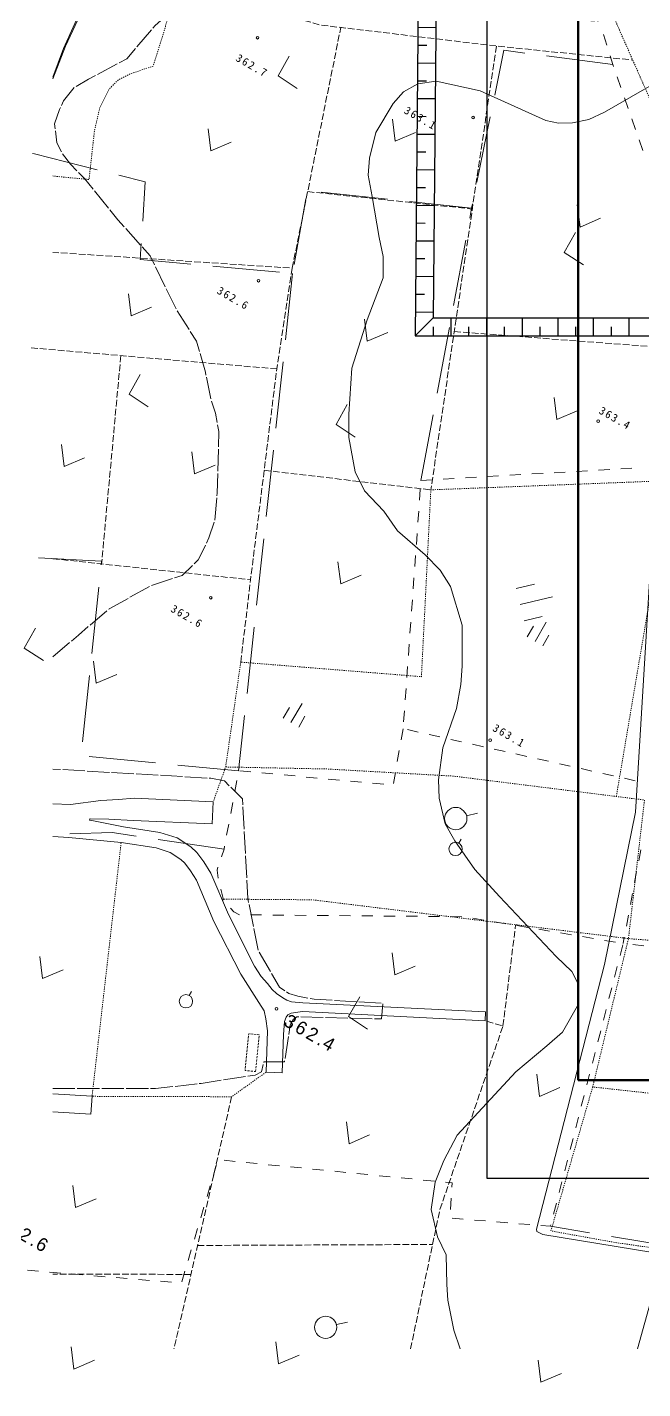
# Model space of a CAD drawing. Header units: millimetres. Extents: x -2078669 to -1085629, y -5987148 to 310365.
# Drawn here: x -1839782 to -1770634, y -5987148 to -5834061 of the extents above; entities that cross this region are included whole.
import ezdxf

# ---------------------------------------------------------------- set-up
doc = ezdxf.new("R2010")
doc.units = ezdxf.units.MM
doc.header["$LTSCALE"] = 500
for name, pattern in [('53003', [0.75, 0.5, -0.25]), ('56301', [0.5, 0.25, -0.25]), ('56302', [2, 1.5, -0.5]), ('57103', [5.5, 5, -0.5])]:
    doc.linetypes.add(name, pattern=pattern)
doc.layers.get('Defpoints').update_dxf_attribs({"color": 153})
for name, color, linetype, lineweight in [('D-BGD', 7, 'Continuous', 13), ('D-BYP-STRA', 1, 'Continuous', 25), ('D-TTL', 2, 'Continuous', 140), ('●予備設計_LP横断', 7, 'Continuous', 13)]:
    doc.layers.add(name, color=color, linetype=linetype, lineweight=lineweight)
doc.styles.add('MS ゴシック', font='MS Gothic.ttf')
doc.styles.add('Style-WORKING', font='WORKING.shx')

# ---------------------------------------------------------------- blocks, each defined once
blk = doc.blocks.new('M6319')
at = {"layer": '●予備設計_LP横断', "linetype": 'Continuous', "lineweight": 9}
blk.add_line((0, 0.5), (0, 1), dxfattribs=at)
blk.add_circle((0, -0.25), 0.75, dxfattribs=at)
blk = doc.blocks.new('M6313')
at = {"layer": 'D-BGD', "flags": 128}
blk.add_lwpolyline([(-1.5, 1), (0, -1), (1.5, 1)], dxfattribs=at)
blk = doc.blocks.new('M6334')
at = {"layer": '●予備設計_LP横断', "linetype": 'Continuous', "lineweight": 9}
for p, q in [((-1, -1.25), (-1, 0.15)), ((0, -1.25), (0, 1.25)), ((1, -1.25), (1, 0.15))]:
    blk.add_line(p, q, dxfattribs=at)
blk = doc.blocks.new('M7312')
at = {"layer": '●予備設計_LP横断', "linetype": 'Continuous', "lineweight": 20}
blk.add_circle((0, 0), 0.15, dxfattribs=at)

msp = doc.modelspace()

# ---------------------------------------------------------------- linework, layer by layer
at = {"layer": 'D-BGD', "linetype": '56302'}
for p, q in [((-1810013.4, -5861149), (-1804556, -5834086.8)), ((-1808278.4, -5852546.3), (-1789781.7, -5854502.3)), ((-1791815, -5868277.4), (-1766291.6, -5870227.4)), ((-1839350.5, -5870115.7), (-1811749.9, -5872483.4)), ((-1829265, -5870980.9), (-1831430.7, -5894403.4)), ((-1815796.8, -5905445.4), (-1814694.7, -5896193.9)), ((-1820639.9, -5971033.6), (-1794243.7, -5970923.5)), ((-1821382, -5974283), (-1836918.7, -5974274.6))]:
    msp.add_line(p, q, dxfattribs=at)
at = {"layer": 'D-BGD', "linetype": 'Continuous'}
for p, q in [((-1774686.6, -5836087.3, 364198), (-1775059, -5834895.2, 364164)), ((-1774006.4, -5838265, 364260), (-1781432.7, -5837284.7, 363890)), ((-1773110.8, -5840830.6, 364281), (-1773522.9, -5839651.3, 364271)), ((-1772286.6, -5843191.4, 364300), (-1772698.3, -5842011.2, 364290)), ((-1787771.5, -5844130.4, 363599), (-1789266.1, -5851480.3, 363550)), ((-1771462.5, -5845552.1, 364319), (-1771875, -5844371.5, 364309)), ((-1770639.2, -5847912.4, 364338), (-1771050.8, -5846732.2, 364328)), ((-1808478.4, -5853373.7, 363606), (-1809795.7, -5860756.3, 363495)), ((-1799316.6, -5853397.7, 363576), (-1806773.6, -5852599.2, 363613)), ((-1790070, -5855531.6, 363533), (-1789862, -5854411.2, 363530)), ((-1791898.8, -5865363, 363562), (-1790527.7, -5857989.4, 363541)), ((-1811461.1, -5861608.7, 363487), (-1818929.8, -5860927, 363522)), ((-1809971.9, -5861745, 363480), (-1810780.1, -5869201.1, 363441)), ((-1793727.5, -5875194.5, 363591), (-1792356.5, -5867820.9, 363569)), ((-1811049.5, -5871686.4, 363428), (-1811858.2, -5879143.3, 363390)), ((-1795556.3, -5885025.9, 363620), (-1794185.3, -5877652.3, 363598)), ((-1812127.7, -5881628.7, 363377), (-1812935.9, -5889084.7, 363338)), ((-1790565.5, -5884733.1, 363707), (-1789317.6, -5884659.2, 363728)), ((-1788070.3, -5884586.1, 363750), (-1786822.9, -5884513, 363772)), ((-1785575.1, -5884439, 363794), (-1784327.7, -5884365.9, 363815)), ((-1783079.5, -5884293.3, 363837), (-1781831.6, -5884219.3, 363859)), ((-1780584.3, -5884146.2, 363880), (-1779336.9, -5884073.1, 363902)), ((-1778089, -5883999.1, 363924), (-1776841.7, -5883926, 363945)), ((-1775593.4, -5883853.4, 363967), (-1774346.1, -5883780.3, 363989)), ((-1773098.2, -5883706.4, 364011), (-1771850.9, -5883633.3, 364032)), ((-1795713.6, -5887232, 363629), (-1795624.6, -5885985.5, 363624)), ((-1795556.3, -5885025.9, 363620), (-1794308.9, -5884952.8, 363642)), ((-1793061.1, -5884878.8, 363663), (-1791813.7, -5884805.7, 363685)), ((-1795892.1, -5889725.8, 363640), (-1795803.1, -5888479.3, 363635)), ((-1813205.3, -5891570.1, 363325), (-1814013.5, -5899026.1, 363287)), ((-1796070.6, -5892219.5, 363651), (-1795981.1, -5890972.2, 363646)), ((-1796247.8, -5894712.9, 363662), (-1796158.8, -5893466.5, 363656)), ((-1796426.3, -5897206.7, 363672), (-1796337.3, -5895960.2, 363667)), ((-1784848.5, -5897159.2), (-1782808.3, -5896664)), ((-1831740.2, -5897008.7, 363088), (-1832527.5, -5904466.4, 363159)), ((-1784406.5, -5898980.7), (-1780762.3, -5898095)), ((-1796604.8, -5899700.5, 363683), (-1796515.3, -5898453.1, 363678)), ((-1814283, -5901511.5, 363274), (-1815092.1, -5908967, 363235)), ((-1796782.8, -5902193.4, 363694), (-1796693.8, -5900946.9, 363688)), ((-1783964.1, -5900803.7), (-1781923.5, -5900307.7)), ((-1796960.5, -5904687.6, 363705), (-1796871.5, -5903441.2, 363699)), ((-1797139, -5907181.4, 363715), (-1797049.5, -5905934.1, 363710)), ((-1832789.8, -5906953.5, 363183), (-1833578, -5914410.7, 363255)), ((-1797317, -5909674.3, 363726), (-1797228, -5908427.8, 363721)), ((-1815362, -5911453.2, 363222), (-1816034.5, -5917662, 363190)), ((-1797495.5, -5912168.1, 363737), (-1797406.5, -5910921.6, 363731)), ((-1797550, -5912934.9, 363740), (-1797768.4, -5914165.8, 363723)), ((-1795860.7, -5913313.1, 363762), (-1797079.9, -5913040.2, 363746)), ((-1793421.1, -5913860.7, 363794), (-1794641.1, -5913587.3, 363778)), ((-1790981.8, -5914407, 363826), (-1792201.9, -5914133.6, 363810)), ((-1788543.1, -5914954.1, 363857), (-1789762.3, -5914681.2, 363842)), ((-1786103, -5915500.9, 363889), (-1787323, -5915227.5, 363873)), ((-1832829.1, -5916069.6, 363266), (-1825362.7, -5916777.6, 363232)), ((-1797987.7, -5915396.2, 363705), (-1798206.2, -5916627, 363688)), ((-1783664.2, -5916048, 363921), (-1784883.8, -5915773.8, 363905)), ((-1781225, -5916594.3, 363953), (-1782445, -5916320.9, 363937)), ((-1822873.2, -5917013.7, 363221), (-1816034.5, -5917662, 363190)), ((-1814669.7, -5917787.9, 363226), (-1815914.3, -5917673.4, 363193)), ((-1812181.7, -5918018.5, 363292), (-1813425.7, -5917903.2, 363259)), ((-1809693.1, -5918248.2, 363358), (-1810937.2, -5918132.9, 363325)), ((-1798424.2, -5917857, 363670), (-1798642.6, -5919087.9, 363653)), ((-1778786.2, -5917141.4, 363985), (-1780004.9, -5916867.7, 363969)), ((-1776346.1, -5917688.2, 364017), (-1777566.2, -5917414.8, 364001)), ((-1773906.9, -5918234.4, 364048), (-1775126.9, -5917961.1, 364032)), ((-1816240.5, -5918770.8, 363241), (-1816467.8, -5919998.9, 363299)), ((-1807204.6, -5918477.9, 363424), (-1808448.6, -5918362.6, 363391)), ((-1804715.2, -5918708.1, 363490), (-1805959.7, -5918593.7, 363457)), ((-1802227.1, -5918938.7, 363556), (-1803471.1, -5918823.4, 363523)), ((-1799738.6, -5919168.5, 363622), (-1800982.6, -5919053.2, 363589)), ((-1771468.1, -5918781.6, 364080), (-1772687.3, -5918508.7, 364064)), ((-1836918.7, -5921364.6), (-1834927.3, -5921457.7)), ((-1827771.4, -5920739.3), (-1818884.1, -5921138.4)), ((-1818884.1, -5921138.4), (-1818995.6, -5923636)), ((-1816695.9, -5921226.5, 363356), (-1816923.2, -5922454.6, 363413)), ((-1790424.9, -5922738.9), (-1789210.4, -5922443.9)), ((-1818995.6, -5923636), (-1827883.4, -5923237.8)), ((-1817151.3, -5923682.3, 363470), (-1817378.9, -5924909, 363527)), ((-1835100.5, -5925154.1), (-1836918.7, -5925069.1)), ((-1829234.1, -5925736), (-1835100.5, -5925154.1)), ((-1817672, -5926490.3, 363600), (-1825083.7, -5925374.2, 363323)), ((-1770860.1, -5926543, 364041), (-1771090.1, -5927771.9, 364039)), ((-1771321, -5929000.2, 364036), (-1771551, -5930229.1, 364034)), ((-1771781.8, -5931457.4, 364031), (-1772011.8, -5932686.3, 364029)), ((-1814703.5, -5933863.5, 363503), (-1813453.4, -5933873.9, 363525)), ((-1812203.8, -5933885.1, 363548), (-1810954.5, -5933895, 363571)), ((-1809704.9, -5933906.2, 363594), (-1808454.8, -5933916.6, 363616)), ((-1807205.1, -5933927.9, 363639), (-1805955, -5933938.2, 363662)), ((-1804705.4, -5933949.5, 363685), (-1803455.3, -5933959.9, 363708)), ((-1802206.5, -5933970.6, 363730), (-1800956.4, -5933981, 363753)), ((-1799706.7, -5933992.2, 363776), (-1798456.6, -5934002.6, 363799)), ((-1797207, -5934013.9, 363821), (-1795956.9, -5934024.2, 363844)), ((-1794707.2, -5934035.5, 363867), (-1793458, -5934045.4, 363890)), ((-1792208.4, -5934056.6, 363913), (-1790958.2, -5934067, 363935)), ((-1789722.2, -5934234.2, 363944), (-1788489.8, -5934442, 363950)), ((-1787256.5, -5934650.3, 363955), (-1786024.2, -5934858.1, 363961)), ((-1784791.8, -5935065.9, 363966), (-1783559.4, -5935273.7, 363972)), ((-1772242.7, -5933914.6, 364026), (-1772472.7, -5935143.5, 364024)), ((-1782326.2, -5935482, 363978), (-1781093.8, -5935689.8, 363983)), ((-1779861.4, -5935897.6, 363989), (-1778629, -5936105.4, 363994)), ((-1777396.6, -5936313.2, 364000), (-1776163.4, -5936521.5, 364005)), ((-1772703.5, -5936371.8, 364021), (-1772836.7, -5937083.1, 364020)), ((-1774931, -5936729.3, 364011), (-1773699.1, -5936938, 364016)), ((-1772873.9, -5937230.1, 364019), (-1773184.9, -5938441.2, 364011)), ((-1770503.4, -5937348.1, 364053), (-1771745.5, -5937207.4, 364036)), ((-1773495.3, -5939651.5, 364004), (-1773807.1, -5940862.2, 363996)), ((-1774117.6, -5942072.5, 363989), (-1774428.5, -5943283.6, 363981)), ((-1808821.5, -5943743), (-1788299.2, -5944775.6)), ((-1788349.6, -5945774.4), (-1808871.9, -5944741.7)), ((-1788299.2, -5944775.6), (-1788349.6, -5945774.4)), ((-1774738.9, -5944493.9, 363973), (-1775049.9, -5945705.1, 363966)), ((-1811003.9, -5947332.9), (-1811152.1, -5951610)), ((-1775360.8, -5946916.2, 363958), (-1775671.3, -5948126.5, 363951)), ((-1775982.2, -5949337.7, 363943), (-1776292.6, -5950547.9, 363935)), ((-1812951, -5951547.2), (-1811152.1, -5951610)), ((-1776603.6, -5951759.1, 363928), (-1776914, -5952969.4, 363920)), ((-1836918.7, -5953991.1), (-1832501.6, -5954265.8)), ((-1832501.6, -5954265.8), (-1832626.1, -5956262.3)), ((-1777225, -5954180.5, 363912), (-1777535.4, -5955390.8, 363905)), ((-1832626.1, -5956262.3), (-1836918.7, -5955995.2)), ((-1777846.4, -5956602, 363897), (-1778156.8, -5957812.3, 363890)), ((-1778467.7, -5959023.4, 363882), (-1778778.2, -5960233.7, 363874)), ((-1818517.4, -5961937.3, 363965), (-1818872.9, -5963135.6, 363954)), ((-1816433.5, -5961582.7, 363964), (-1817677.5, -5961459.3, 363968)), ((-1813946, -5961830.2, 363957), (-1815190, -5961706.9, 363960)), ((-1811458, -5962077, 363949), (-1812702, -5961953.6, 363953)), ((-1808970.4, -5962324.5, 363941), (-1810213.9, -5962200.3, 363945)), ((-1806482.4, -5962571.3, 363934), (-1807726.4, -5962447.9, 363938)), ((-1803994.4, -5962818, 363926), (-1805238.4, -5962694.6, 363930)), ((-1779089.1, -5961444.9, 363867), (-1779399.6, -5962655.2, 363859)), ((-1801507.8, -5963065.1, 363919), (-1802750.9, -5962942.2, 363923)), ((-1799019.8, -5963311.8, 363911), (-1800263.8, -5963188.4, 363915)), ((-1796532.2, -5963559.4, 363904), (-1797775.7, -5963435.2, 363907)), ((-1794044.2, -5963806.1, 363896), (-1795288.2, -5963682.7, 363900)), ((-1779710.5, -5963866.3, 363852), (-1780021.5, -5965077.5, 363844)), ((-1819226.9, -5964333.5, 363942), (-1819582.4, -5965531.7, 363931)), ((-1792244.8, -5966982.4, 363860), (-1792157.5, -5965734.9, 363872)), ((-1819936.9, -5966730.5, 363920), (-1820292.4, -5967928.8, 363909)), ((-1780331.9, -5966287.8, 363836), (-1780642.8, -5967498.9, 363829)), ((-1790791.6, -5968078.3, 363846), (-1792037.8, -5967976.8, 363849)), ((-1788300.2, -5968280.9, 363839), (-1789545.5, -5968179.9, 363843)), ((-1785807.8, -5968484, 363833), (-1787054, -5968382.5, 363836)), ((-1783316.3, -5968686.6, 363826), (-1784561.6, -5968585.5, 363829)), ((-1820647, -5969127.5, 363897), (-1821002.4, -5970325.8, 363886)), ((-1776625.6, -5969606.2, 363967), (-1780996.1, -5968876, 363820)), ((-1766767.9, -5971252.8, 364300), (-1774161.1, -5970018.2, 364051)), ((-1821357, -5971524.5, 363875), (-1821712.4, -5972722.8, 363864)), ((-1838511.7, -5973934, 363624), (-1839756.9, -5973830.7, 363608)), ((-1836020.9, -5974139.7, 363658), (-1837266, -5974036.4, 363641)), ((-1833529.1, -5974345.8, 363691), (-1834774.3, -5974242.6, 363674)), ((-1831038.3, -5974551.5, 363725), (-1832283.5, -5974448.2, 363708)), ((-1828546.6, -5974757.7, 363758), (-1829791.8, -5974654.4, 363741)), ((-1826055.7, -5974963.4, 363792), (-1827300.9, -5974860.1, 363775)), ((-1822067, -5973921.6, 363853), (-1822422.4, -5975119.8, 363841)), ((-1823563.5, -5975168.7, 363825), (-1824809.2, -5975066.3, 363808)), ((-1805033.2, -5979937.6), (-1803818.6, -5979642.7))]:
    msp.add_line(p, q, dxfattribs=at)
at = {"layer": 'D-BGD', "linetype": '56301'}
msp.add_line((-1773602.5, -5920552.4), (-1767596.6, -5885037.1), dxfattribs=at)
at = {"layer": 'D-BGD', "linetype": '57103', "elevation": 362500, "flags": 128}
for points in [[(-1836918.7, -5904858.4), (-1834042.7, -5902402.8), (-1830576.3, -5899466.7), (-1825995, -5896892.3), (-1822383.6, -5895692.4), (-1820576, -5893948.3), (-1820064.6, -5892950.3), (-1819388.3, -5891464.8), (-1818712.4, -5889470.3), (-1818442.4, -5886450.1), (-1818259.8, -5879506.4), (-1818622.6, -5877470.8), (-1819147.9, -5875856.3), (-1819770.1, -5872835.3), (-1820756.6, -5869374.3), (-1823053.4, -5865744.9), (-1825980, -5859755.7), (-1829601.2, -5855721.5), (-1833355, -5851085), (-1834910.5, -5849446.9), (-1835841.4, -5848267), (-1836445.1, -5847061.9), (-1836728.4, -5844930.1), (-1836147.8, -5843301.9), (-1835708.9, -5842325.7), (-1834507.8, -5840844.2), (-1832893.3, -5839917.6), (-1828602.3, -5837607.7), (-1825400.5, -5833857.5), (-1821725.2, -5830656.2), (-1820800.2, -5829137.1), (-1817249, -5823908.3), (-1815238.7, -5822192.9), (-1813975.4, -5821706.8), (-1812288.1, -5821909.7), (-1795669.4, -5825278.8), (-1787875.4, -5827379.3), (-1784724, -5828875.9), (-1778326.6, -5832846.2), (-1776482.8, -5833332.8), (-1775620.9, -5833356.4), (-1774850.6, -5833190.2), (-1774551.5, -5832876.5), (-1774155, -5831996), (-1774190.7, -5829750.5), (-1779555.1, -5816753.2), (-1780568.7, -5812133.6), (-1779429.4, -5810566.9), (-1778060.6, -5810015.7), (-1776291.2, -5809461.8), (-1754171.7, -5813589.2), (-1726873.8, -5820657.3), (-1724502.9, -5821292.3), (-1723089.6, -5821624.8), (-1721793.3, -5821526.8), (-1721022.7, -5820322.6)], [(-1836918.7, -5953375.3), (-1825362.4, -5953395.9), (-1820253.6, -5952807.6), (-1814188, -5951894.1), (-1813470.4, -5951528.2), (-1813187.1, -5950388.2), (-1810883.3, -5950400), (-1810236.7, -5946211), (-1809913.3, -5945618.3), (-1809484.9, -5945330.5), (-1799993.5, -5945563.6), (-1799846.6, -5943799.1), (-1807532.2, -5943356), (-1809392.7, -5943002.9), (-1810387, -5942700.1), (-1811433.1, -5941999.6), (-1813839, -5937865.7), (-1815000.9, -5932005), (-1815602.4, -5920825.1), (-1817632.5, -5918796.5), (-1819150.6, -5918501.8), (-1836918.7, -5917471.2)]]:
    msp.add_lwpolyline(points, dxfattribs=at)
at = {"layer": 'D-BGD', "linetype": '56301', "flags": 128}
for points in [[(-1825262.8, -5816663.9), (-1817001.4, -5820018.2), (-1819979.6, -5829338.9), (-1823161.3, -5830738.5), (-1823745.1, -5832289.9), (-1825619.6, -5838422.5), (-1828277, -5839333.3), (-1829585.3, -5840000), (-1830576.2, -5841009.5), (-1831636.3, -5843116.5), (-1832228.5, -5845700), (-1832844.1, -5851189.5), (-1836918.7, -5850782.2)], [(-1817001.4, -5820018.2), (-1804533.5, -5823232.1), (-1788206.8, -5825897), (-1776151.3, -5827813.8), (-1771427.2, -5838507.6), (-1769727.1, -5842354.6)], [(-1817490.6, -5917233.3), (-1815796.8, -5905445.4), (-1795496.8, -5907081.5), (-1795490.2, -5906953.8), (-1794441.9, -5886077.1), (-1767596.6, -5885037.1), (-1766738.6, -5875299.3), (-1766291.6, -5870227.4), (-1765686.5, -5869698.6), (-1762902.2, -5867266.7)], [(-1817920.6, -5932093.9), (-1807762.3, -5932168.1), (-1790243.2, -5934320), (-1772241, -5936530.4), (-1770440, -5920948.1), (-1791901.9, -5918261.1), (-1805511.5, -5917494.9), (-1806100.4, -5917462), (-1817490.6, -5917233.3), (-1818884.1, -5921138.4)], [(-1812951, -5951547.2), (-1816819.6, -5954312.1), (-1832501.6, -5954265.8), (-1829234.1, -5925736)], [(-1745124.4, -5938738.7), (-1772241, -5936530.4), (-1776257.1, -5953213.2)], [(-1740651.7, -5975452.5), (-1773770.9, -5970695.8), (-1780951.2, -5969397.8), (-1776257.1, -5953213.2), (-1749076.9, -5956207.8), (-1745124.4, -5938738.7), (-1730043, -5939400.5)]]:
    msp.add_lwpolyline(points, dxfattribs=at)
at = {"layer": 'D-BGD', "linetype": 'Continuous', "flags": 128}
for points in [[(-1825584.9, -5817212.3), (-1830934.1, -5826662.7), (-1833525.1, -5831671.8), (-1835692.9, -5836468.6), (-1836918.7, -5839674.7)], [(-1834927.3, -5921457.7), (-1831513.4, -5921018.6), (-1829530.3, -5920873.6), (-1827771.4, -5920739.3)], [(-1827883.4, -5923237.8), (-1830609.5, -5923102.2), (-1832723.1, -5923056.9), (-1832743.7, -5923056.6), (-1832802.7, -5923209.5), (-1832708.4, -5923228), (-1828959.5, -5923956.1)], [(-1828959.5, -5923956.1), (-1824889.6, -5924585), (-1822934.3, -5925218.7), (-1821399.6, -5926207), (-1820715.9, -5926859.5), (-1819930.6, -5927893.4), (-1819174.2, -5929159.8), (-1817174.8, -5933838.6), (-1814238.1, -5939629.4), (-1813498.8, -5940775.3)], [(-1812951, -5951547.2), (-1812790.6, -5946913.7), (-1812977.7, -5945561.7), (-1813172.5, -5944642.3), (-1813749.2, -5943705.2), (-1815801.2, -5940526.8), (-1818807.6, -5934600.2), (-1820782, -5929978.5), (-1821425, -5928901.8), (-1822062.5, -5928062.5), (-1822517.5, -5927627.9), (-1823712.3, -5926859.2), (-1825306.6, -5926341.9), (-1829234.1, -5925736)], [(-1808821.5, -5943743), (-1810108, -5943633.3), (-1810618, -5943437), (-1811055.8, -5943207.3), (-1811785, -5942698.1), (-1812251.2, -5942262.9), (-1812790.4, -5941575.8), (-1813498.8, -5940775.3)], [(-1811003.9, -5947332.9), (-1810884.8, -5945839.6), (-1810699.6, -5945372.8), (-1810494.3, -5945094), (-1810142, -5944928.6), (-1808871.9, -5944741.7)]]:
    msp.add_lwpolyline(points, dxfattribs=at)
at = {"layer": 'D-BGD', "linetype": '56302', "flags": 128}
for points in [[(-1819979.6, -5829338.9), (-1811383.4, -5832536.1), (-1806872.5, -5833810.6), (-1787076.6, -5836173.2), (-1771761.2, -5837750.4)], [(-1787076.6, -5836173.2), (-1792809.2, -5875017.6), (-1794441.9, -5886077.1)], [(-1836918.7, -5893816.5), (-1814694.7, -5896193.9), (-1811749.9, -5872483.4), (-1810013.4, -5861149), (-1836918.7, -5859371)], [(-1813164.5, -5883875.9), (-1798275.4, -5885626.8), (-1794441.9, -5886077.1)], [(-1786335.2, -5946347.5), (-1785251.5, -5937657.6), (-1784916.3, -5934973.6)], [(-1796713.8, -5982662.5), (-1793418.9, -5967006.4), (-1786335.2, -5946347.5), (-1788349.6, -5945774.4)], [(-1816819.6, -5954312.1), (-1823296.4, -5982662.5)]]:
    msp.add_lwpolyline(points, dxfattribs=at)
at = {"layer": 'D-BGD', "linetype": 'Continuous', "extrusion": (-0.04947, 0.003309, 0.99877), "elevation": 432253.6}
msp.add_lwpolyline([(5943008, -1370598.8), (5942856, -1372958.6), (5947945.7, -1373644.3)], dxfattribs=at)
at = {"layer": 'D-BGD', "linetype": 'Continuous'}
for points in [[(-1810348.8, -5837303.9), (-1811607.1, -5839539.2), (-1809463.9, -5840947.6)], [(-1778191.2, -5857149.6), (-1779449.5, -5859384.9), (-1777306.3, -5860793.3)], [(-1827090.5, -5873091.3), (-1828348.8, -5875326.5), (-1826205.6, -5876735)], [(-1803832.6, -5876494.5), (-1805091, -5878729.8), (-1802947.7, -5880138.2)], [(-1838854.7, -5901624.1), (-1840113, -5903859.4), (-1837969.8, -5905267.8)], [(-1802424.5, -5943072.7), (-1803682.9, -5945308), (-1801539.7, -5946716.4)]]:
    msp.add_lwpolyline(points, dxfattribs=at)
at = {"layer": 'D-BGD', "linetype": 'Continuous', "extrusion": (0.458205, 0.167983, 0.872829), "elevation": -1475649.3}
msp.add_lwpolyline([(-4871102.2, 3385572.3), (-4870883.9, 3385568.2), (-4869854, 3385510.8)], dxfattribs=at)
at = {"layer": 'D-BGD', "linetype": 'Continuous', "elevation": 363000, "flags": 128}
msp.add_lwpolyline([(-1791150.5, -5982662.5), (-1791852.1, -5980576.4), (-1792533.3, -5977182.4), (-1792640.5, -5975434.5), (-1792725.2, -5972074.3), (-1793682.7, -5970057.9), (-1794388.1, -5966986.8), (-1793959, -5963926.6), (-1792982.7, -5961465.8), (-1791480.5, -5958641.7), (-1784891.1, -5951498.3), (-1781418.1, -5948594.9), (-1779640.6, -5947037.5), (-1777956.3, -5944101.3), (-1777861.8, -5941681.5), (-1778604.3, -5940220.1), (-1780351.2, -5938559.7), (-1786733, -5931815.1), (-1789503.2, -5928778.6), (-1791739.1, -5925526.8), (-1792822.4, -5923624.9), (-1793493.1, -5920742.3), (-1793592.6, -5918694.2), (-1793110.5, -5915068.1), (-1791545.6, -5910642.2), (-1791055.1, -5907958.7), (-1790905.5, -5905886.6), (-1790935.6, -5901285.6), (-1792235.6, -5896945.4), (-1793377.5, -5895095.2), (-1795092.6, -5893373.4), (-1798180.8, -5890697.4), (-1799735.4, -5888471.6), (-1801895.8, -5886172.1), (-1802926.5, -5884050.2), (-1803638.2, -5880171.6), (-1803635.9, -5877573), (-1803332.4, -5872395.6), (-1801606.7, -5866943.3), (-1799781.1, -5862246.3), (-1799815.1, -5859825.3), (-1800238.5, -5857684.5), (-1801027.6, -5853085.5), (-1801472.9, -5850711.8), (-1801321.4, -5848774.6), (-1800614, -5845890.5), (-1798682.2, -5842620.1), (-1797518.8, -5841340.7), (-1795918.7, -5840439.2), (-1793831.6, -5840137.2), (-1788894.9, -5841200.8), (-1781518.6, -5844551.6), (-1780105.3, -5844846), (-1778520.2, -5844803.3), (-1776673.2, -5844417.4), (-1774934.3, -5843625.7), (-1771917.9, -5841871.6), (-1769382.2, -5840442.1)], dxfattribs=at)
at = {"layer": 'D-BGD', "linetype": 'Continuous', "extrusion": (-0.251076, -0.957085, 0.144739), "elevation": 6111579.2}
msp.add_lwpolyline([(-287538.2, -526761.7), (-294784.5, -527185.2), (-295024, -527215.5)], dxfattribs=at)
at = {"layer": 'D-BGD', "linetype": 'Continuous', "extrusion": (-0.062302, -0.011172, 0.997995), "elevation": 542129.4}
msp.add_lwpolyline([(5441499.8, -2803020), (5437193.2, -2801977.3), (5435928.4, -2804773.7)], dxfattribs=at)
at = {"layer": 'D-BGD', "linetype": 'Continuous', "extrusion": (0.004121, -0.007071, 0.999967), "elevation": 397540.4}
msp.add_lwpolyline([(-1791247.2, -5851265.1), (-1791345, -5851746.3), (-1798314.2, -5851000)], dxfattribs=at)
at = {"layer": 'D-BGD', "linetype": 'Continuous', "extrusion": (0.003217, -0.015073, 0.999881), "elevation": 445970.3}
msp.add_lwpolyline([(-1822579.5, -5854642), (-1828238.7, -5854124.9), (-1828130.2, -5852310.5)], dxfattribs=at)
at = {"layer": 'D-BGD', "linetype": 'Continuous', "elevation": 364000}
for points in [[(-1769194.3, -5885196), (-1771463.2, -5922312.7), (-1774926.5, -5939434.4), (-1782583.4, -5969209.4), (-1782525.7, -5969450.1), (-1782161.6, -5969659.5), (-1781848.2, -5969816.5), (-1769488.2, -5971811.5)], [(-1768577.3, -5973096.4), (-1771228.7, -5982662.5)]]:
    msp.add_lwpolyline(points, dxfattribs=at)
at = {"layer": 'D-BGD', "linetype": 'Continuous', "extrusion": (0.004586, 0.00907, 0.999948), "elevation": 301183.2}
msp.add_lwpolyline([(-1840148.3, -5896701.5), (-1833078.8, -5897078.7), (-1833123.3, -5897497.2)], dxfattribs=at)
at = {"layer": 'D-BGD', "linetype": 'Continuous', "extrusion": (-0.017322, 0.130495, 0.991298), "elevation": -381458.1}
msp.add_lwpolyline([(2591300.2, 5631801.5), (2593931, 5631034.3), (2598668.2, 5630570.9)], dxfattribs=at)
at = {"layer": 'D-BGD', "linetype": 'Continuous', "extrusion": (-0.366463, 0.11009, 0.923897), "elevation": 349590.3}
msp.add_lwpolyline([(6198509.2, 106100.9), (6198866.4, 106142.8), (6199756.7, 106114)], dxfattribs=at)
at = {"layer": 'D-BGD', "linetype": 'Continuous', "extrusion": (0.012435, -0.016991, 0.999778), "elevation": 441615.4}
msp.add_lwpolyline([(-4968685, -3701768), (-4968953, -3701958), (-4969396.9, -3702765.4)], dxfattribs=at)
at = {"layer": 'D-BGD', "linetype": 'Continuous', "extrusion": (-0.029258, -0.024822, 0.999264), "elevation": 563672.9}
msp.add_lwpolyline([(3346503, -5205499.2), (3347609.9, -5206020.5), (3347636.4, -5206020.5)], dxfattribs=at)
at = {"layer": 'D-BGD', "linetype": 'Continuous', "extrusion": (0.015211, -0.001392, 0.999883), "elevation": 344074.9}
msp.add_lwpolyline([(-1822255.7, -5932638.3), (-1821898.6, -5933046.5), (-1821271.2, -5933373.7)], dxfattribs=at)
at = {"layer": 'D-BGD', "linetype": 'Continuous', "extrusion": (0.001577, -0.010477, 0.999944), "elevation": 423530.8}
msp.add_lwpolyline([(-1792643.2, -5960377.5), (-1792609.4, -5959895.2), (-1793371.9, -5959819.1)], dxfattribs=at)
at = {"layer": 'D-BGD', "linetype": 'Continuous', "extrusion": (0.002255, -0.006573, 0.999976), "elevation": 399026.3}
msp.add_lwpolyline([(-1781769.2, -5966215.4), (-1781812, -5966382.3), (-1782886, -5966294.3)], dxfattribs=at)
at = {"layer": 'D-BGD', "linetype": 'Continuous'}
msp.add_polyline3d([(-1836918.7, -5839873.5, 362855.1), (-1835472.9, -5836198.3, 362880), (-1831955.8, -5828634.9, 362980), (-1830003.4, -5825178, 363030), (-1825606.4, -5817428.3, 363130), (-1822700.9, -5812293.3, 363200), (-1800396.2, -5774051.8, 362910), (-1798459.2, -5770320.8, 362960), (-1797846.5, -5768873.6, 362980), (-1797207.6, -5766899.3, 363010), (-1796982, -5765483.4, 363030), (-1797041.1, -5764342.2, 363040), (-1797418, -5762810.6, 363070), (-1806664.8, -5733607.8, 363020), (-1811549.1, -5718446.9, 362940)], dxfattribs=at)
for centre in [(-1791640.1, -5923034.3), (-1806248.4, -5980233.1)]:
    msp.add_circle(centre, 1249.9, dxfattribs=at)
at = {"layer": 'D-BGD', "linetype": '53003'}
msp.add_3dface([(-1814126.8, -5951480.6), (-1813709.9, -5947356.8), (-1814898.3, -5947235.6), (-1815315.8, -5951360.1)], dxfattribs=at)
at = {"layer": 'D-BYP-STRA', "linetype": 'Continuous'}
for p, q in [((-1795370.5, -5779842.8), (-1796211, -5868742.8)), ((-1793402.3, -5783216.2), (-1794192, -5866742.8)), ((-1794192, -5866742.8), (-1733957.8, -5866742.8)), ((-1796211, -5868742.8), (-1731540.2, -5868742.8, 0))]:
    msp.add_line(p, q, dxfattribs=at)
at = {"layer": 'D-BYP-STRA'}
for p, q in [((-1795883.2, -5834070.2), (-1793883.2, -5834089.1)), ((-1795902.1, -5836070.1), (-1794902.1, -5836079.5)), ((-1795921, -5838070), (-1793921.1, -5838088.9)), ((-1795939.9, -5840069.9), (-1794939.9, -5840079.4)), ((-1795958.8, -5842069.8), (-1793958.9, -5842088.7)), ((-1795977.7, -5844069.7), (-1794977.7, -5844079.2)), ((-1795996.6, -5846069.6), (-1793996.7, -5846088.5)), ((-1796015.5, -5848069.5), (-1795015.5, -5848079)), ((-1796034.4, -5850069.4), (-1794034.5, -5850088.4)), ((-1796053.3, -5852069.4), (-1795053.4, -5852078.8)), ((-1796072.2, -5854069.3), (-1794072.3, -5854088.2)), ((-1796091.1, -5856069.2), (-1795091.2, -5856078.6)), ((-1796110, -5858069.1), (-1794110.1, -5858088)), ((-1796129, -5860069), (-1795129, -5860078.5)), ((-1796147.9, -5862068.9), (-1794147.9, -5862087.8)), ((-1796166.8, -5864068.8), (-1795166.8, -5864078.3)), ((-1796185.7, -5866068.7), (-1794185.8, -5866087.6)), ((-1794192, -5867742.8), (-1794192, -5868742.8)), ((-1792192, -5866742.8), (-1792192, -5868742.8)), ((-1790192, -5867742.8), (-1790192, -5868742.8)), ((-1788192, -5866742.8), (-1788192, -5868742.8)), ((-1786192, -5867742.8), (-1786192, -5868742.8)), ((-1784192, -5866742.8), (-1784192, -5868742.8)), ((-1782192, -5867742.8), (-1782192, -5868742.8)), ((-1780192, -5866742.8), (-1780192, -5868742.8)), ((-1778192, -5867742.8), (-1778192, -5868742.8)), ((-1776192, -5866742.8), (-1776192, -5868742.8)), ((-1774192, -5867742.8), (-1774192, -5868742.8)), ((-1772192, -5866742.8), (-1772192, -5868742.8))]:
    msp.add_line(p, q, dxfattribs=at)
at = {"layer": 'D-BYP-STRA', "linetype": 'Continuous', "flags": 128}
msp.add_lwpolyline([(-1796211, -5868742.8), (-1794192, -5866742.8)], dxfattribs=at)
at = {"layer": 'D-TTL'}
for p, q in [((-1777887.6, -5677452.3), (-1777887.6, -5952452.3)), ((-1777887.6, -5952452.3), (-1377887.6, -5952452.3))]:
    msp.add_line(p, q, dxfattribs=at)
at = {"layer": 'Defpoints', "color": 1}
msp.add_lwpolyline([(-1788137.6, -5963452.3), (-1367637.6, -5963452.3), (-1367637.6, -5666452.3), (-1788137.6, -5666452.3)], close=True, dxfattribs=at)

# ---------------------------------------------------------------- block references
at = {"layer": 'D-BGD', "linetype": 'Continuous', "lineweight": 20, "xscale": 1000, "yscale": 1000, "zscale": 1000, "rotation": 330.1091246385173}
for p in [(-1813900.7, -5835238, 362672), (-1789701.4, -5844217.2, 363096), (-1813798.3, -5862560.6, 362629), (-1775642.1, -5878361.7, 363418), (-1819175.5, -5898202, 362562), (-1787776.6, -5914214.7, 363135), (-1811773, -5944419, 362435)]:
    msp.add_blockref('M7312', p, dxfattribs=at)
at = {"layer": 'D-BGD', "linetype": 'Continuous', "lineweight": 9, "xscale": 1000, "yscale": 1000, "zscale": 1000, "rotation": 330.1091246385173}
for name, p in [('M6313', (-1797945.1, -5846008.6)), ('M6313', (-1818654.2, -5847095.4)), ('M6313', (-1777182.3, -5855661.4)), ('M6313', (-1827622.9, -5865655.9)), ('M6313', (-1801089.7, -5868508.1)), ('M6313', (-1779794.7, -5877296.5)), ('M6313', (-1835147, -5882578.3)), ('M6313', (-1820484.4, -5883414.7)), ('M6313', (-1804069.4, -5895778.8)), ('M6334', (-1782111.1, -5902032.7)), ('M6313', (-1831533.4, -5906962.9)), ('M6334', (-1809533.7, -5911164.3)), ('M6319', (-1791542.5, -5926236.2)), ('M6313', (-1797983.2, -5939738.6)), ('M6313', (-1837552.8, -5940165.9)), ('M6319', (-1821824.1, -5943363.7)), ('M6313', (-1781739.3, -5953402)), ('M6313', (-1803123.9, -5958731.1)), ('M6313', (-1833855.6, -5965918.1)), ('M6313', (-1834033.2, -5984059.9)), ('M6313', (-1811050.6, -5983489.3)), ('M6313', (-1781573.8, -5985533.4))]:
    msp.add_blockref(name, p, dxfattribs=at)

# ---------------------------------------------------------------- texts
at = {"layer": 'D-BGD', "linetype": 'Continuous', "attachment_point": 7, "rotation": 330.109125, "line_spacing_factor": 0.722892}
for s, insert, char_height, style in [('\\T1.284;362.7', (-1816450.9, -5837797.3), 900, 'MS ゴシック'), ('\\T1.315;363.1', (-1797543.4, -5843685.8), 900, 'MS ゴシック'), ('\\T1.287;362.6', (-1818556.4, -5863955.6), 900, 'MS ゴシック'), ('\\T1.281;363.4', (-1775649.3, -5877442.8), 900, 'MS ゴシック'), ('\\T1.287;362.6', (-1823758.2, -5899725.5), 900, 'MS ゴシック'), ('\\T1.315;363.1', (-1787595.7, -5913126.2), 900, 'MS ゴシック'), ('\\T1.281;362.4', (-1811093.5, -5946246.8, 362435), 1500, 'Style-WORKING'), ('\\T1.287;362.6', (-1843338.6, -5968801.5), 1500, 'Style-WORKING')]:
    msp.add_mtext(s, dxfattribs=dict(at, insert=insert, char_height=char_height, style=style))

doc.saveas('drawing.dxf')
